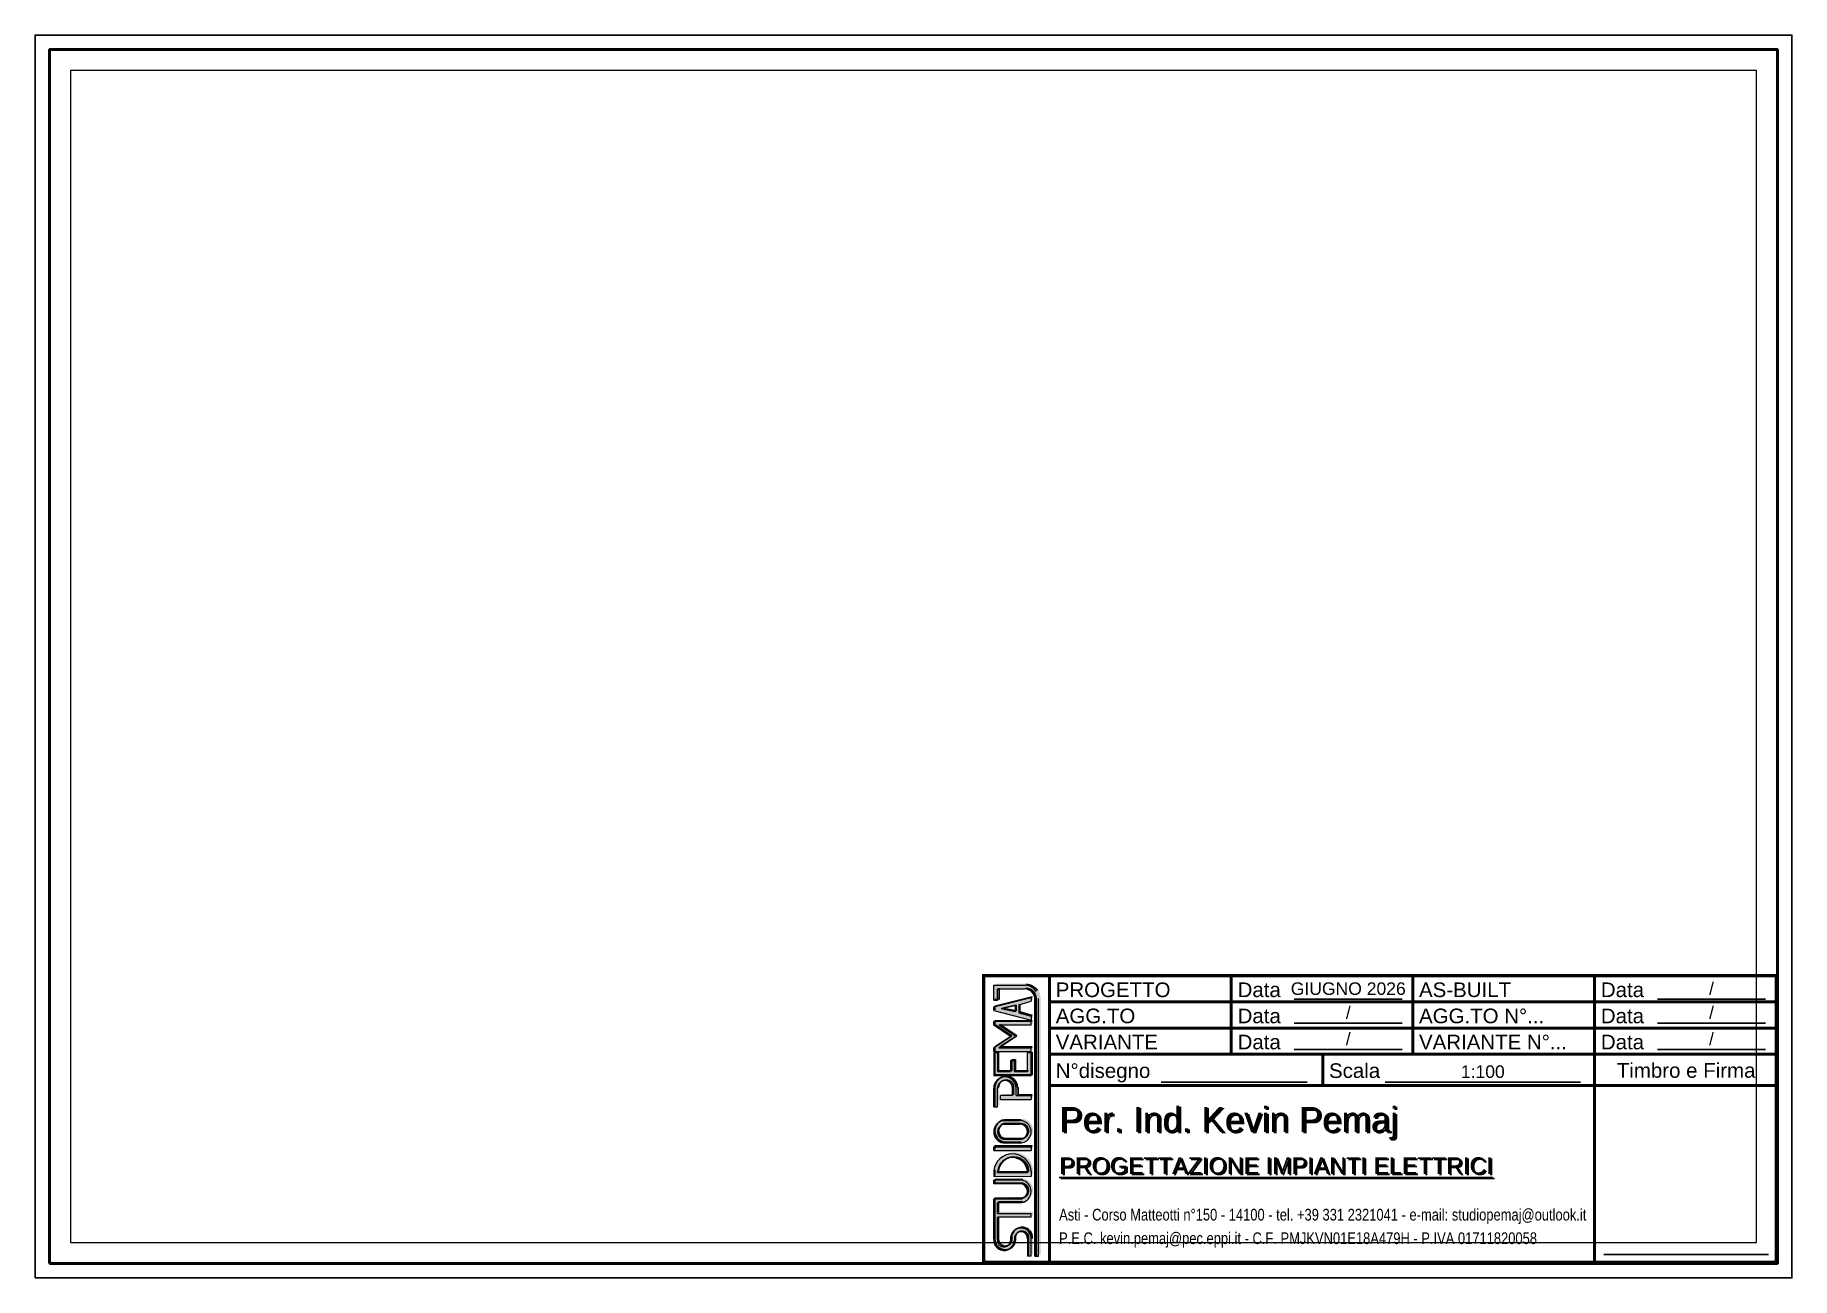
# Paper-space layout 'A3' of a CAD drawing. Header units: millimetres. Extents: x 0 to 420, y 0 to 297.
import ezdxf
from ezdxf.enums import TextEntityAlignment as Align

# ---------------------------------------------------------------- set-up
doc = ezdxf.new("R2010")
doc.units = ezdxf.units.MM
doc.layers.add('cartiglio', color=7, linetype='Continuous', lineweight=30)
doc.layers.add('Squadratura', color=7, linetype='Continuous', lineweight=50)
doc.layers.add('layer 2', color=251, linetype='Continuous', transparency=0.5)
doc.layers.add('Testo Fisso', color=244, linetype='Continuous', lineweight=30, true_color=0x991b1e)
doc.layers.add('tratteggio', color=1, linetype='Continuous')
doc.layers.add('VP', color=9, linetype='Continuous', plot=False)
doc.styles.add('EX0', font='arial.ttf')
doc.styles.get("Standard").update_dxf_attribs({"font": 'arial.ttf'})

# ---------------------------------------------------------------- blocks, each defined once
blk = doc.blocks.new('PEMAJ_CARTIGLIO')
at = {"layer": 'Testo Fisso', "true_color": 0xa3a3a3}
h = blk.add_hatch(color=253, dxfattribs=at)
h.dxf.hatch_style = 1
h.paths.add_polyline_path([(-179.39, 66.86), (-186.91, 66.86), (-186.91, 63.28), (-186.02, 63.28), (-186.02, 65.97), (-179.52, 65.97, -0.414214), (-177.07, 63.51), (-177.07, 2.12), (-176.17, 2.12), (-176.17, 63.68, 0.388721)])
h.paths.add_polyline_path([(-177.96, 58.56), (-177.96, 59.45), (-180.91, 60.29), (-180.91, 62.19), (-177.96, 63.03), (-177.96, 63.92), (-186.91, 61.69), (-186.91, 60.79)], flags=17)
h.paths.add_polyline_path([(-185.12, 61.24), (-181.81, 61.95), (-181.81, 60.53)], flags=16)
h.paths.add_polyline_path([(-182.88, 54.62), (-186.91, 51.93), (-186.91, 51.04), (-177.96, 51.04), (-177.96, 51.93), (-185.69, 51.93), (-181.63, 54.62), (-185.69, 57.3), (-177.96, 57.3), (-177.96, 58.2), (-186.91, 58.2), (-186.91, 57.3)], flags=17)
h.paths.add_polyline_path([(-186.91, 45.31), (-177.96, 45.31), (-177.96, 50.68), (-178.86, 50.68), (-178.86, 46.21), (-181.99, 46.21), (-181.99, 48.89), (-182.88, 48.89), (-182.88, 46.21), (-186.02, 46.21), (-186.02, 50.68), (-186.91, 50.68)], flags=17)
h.paths.add_polyline_path([(-182.44, 42.27), (-182.44, 40.48), (-185.29, 40.48), (-185.29, 39.58), (-177.96, 39.58), (-177.96, 40.48), (-181.54, 40.48), (-181.54, 42.27, 1), (-186.91, 42.27), (-186.91, 37.79), (-186.02, 37.79), (-186.02, 42.27, -1)], flags=0)
h.paths.add_polyline_path([(-184.67, 29.19), (-180.64, 29.15, 1.000228), (-180.64, 34.52), (-184.67, 34.52, 0.838803)], flags=17)
h.paths.add_polyline_path([(-184.67, 33.63), (-180.65, 33.63, -1), (-180.64, 30.05), (-184.67, 30.05, -0.75)], flags=16)
h.paths.add_polyline_path([(-177.96, 27.4), (-177.96, 28.28), (-186.91, 28.28), (-186.91, 27.4)], flags=17)
h.paths.add_polyline_path([(-186.9, 22.53), (-186.91, 21.18), (-177.96, 21.22), (-177.96, 22.53, 0.9)], flags=17)
h.paths.add_polyline_path([(-178.85, 22.44), (-178.85, 22.08), (-186.01, 22.08), (-186.01, 22.44, -0.9)], flags=16)
h.paths.add_polyline_path([(-180.29, 19.39, -0.779579), (-180.2, 15.84), (-186.91, 15.81), (-186.91, 14.92), (-186.91, 9.19), (-186.91, 8.83), (-186.91, 6.15, 1.05347), (-181.98, 5.96), (-181.97, 6.68, -0.949352), (-178.85, 6.23), (-178.85, 2.12), (-177.96, 2.12), (-177.96, 6.15, 0.983646), (-182.87, 6.68), (-182.88, 5.78, -1), (-186.02, 6.07), (-186.02, 8.83), (-186.01, 9.19), (-186.01, 11.43), (-177.96, 11.43), (-177.96, 12.32), (-186.01, 12.32), (-186.01, 14.92), (-180.2, 14.92, 0.833333), (-180.2, 20.29), (-186.91, 20.29), (-186.91, 19.39)])
h = blk.add_hatch(color=253, dxfattribs=at)
h.dxf.hatch_style = 1
h.paths.add_polyline_path([(-186.91, 37.79), (-186.02, 37.79), (-186.02, 42.27, -1), (-182.44, 42.27), (-182.44, 40.48), (-185.29, 40.48), (-185.29, 39.58), (-177.96, 39.58), (-177.96, 40.48), (-181.54, 40.48), (-181.54, 42.27, 1), (-186.91, 42.27)])
at = {"layer": 'tratteggio', "ltscale": 1000}
h = blk.add_hatch(color=256, dxfattribs=at)
h.dxf.hatch_style = 1
h.set_gradient(color1=(100, 33, 101), color2=(153, 27, 30), name='HEMISPHERICAL')
h.paths.add_polyline_path([(-179.84, 66.47), (-187.36, 66.47), (-187.36, 62.89), (-186.46, 62.89), (-186.46, 65.58), (-179.97, 65.58, -0.414214), (-177.51, 63.12), (-177.51, 1.73), (-176.62, 1.73), (-176.62, 63.29, 0.388721)])
h.paths.add_polyline_path([(-178.41, 58.16), (-178.41, 59.06), (-181.36, 59.9), (-181.36, 61.8), (-178.41, 62.64), (-178.41, 63.53), (-187.36, 61.3), (-187.36, 60.4)], flags=17)
h.paths.add_polyline_path([(-185.57, 60.85), (-182.26, 61.56), (-182.26, 60.14)], flags=16)
h.paths.add_polyline_path([(-183.33, 54.23), (-187.36, 51.54), (-187.36, 50.65), (-178.41, 50.65), (-178.41, 51.54), (-186.14, 51.54), (-182.08, 54.23), (-186.14, 56.91), (-178.41, 56.91), (-178.41, 57.81), (-187.36, 57.81), (-187.36, 56.91)], flags=17)
h.paths.add_polyline_path([(-187.36, 44.92), (-178.41, 44.92), (-178.41, 50.29), (-179.3, 50.29), (-179.3, 45.82), (-182.44, 45.82), (-182.44, 48.5), (-183.33, 48.5), (-183.33, 45.82), (-186.46, 45.82), (-186.46, 50.29), (-187.36, 50.29)], flags=17)
h.paths.add_polyline_path([(-182.88, 41.88), (-182.88, 40.09), (-185.74, 40.09), (-185.74, 39.19), (-178.41, 39.19), (-178.41, 40.09), (-181.99, 40.09), (-181.99, 41.88, 1), (-187.36, 41.88), (-187.36, 37.4), (-186.46, 37.4), (-186.46, 41.88, -1)], flags=0)
h.paths.add_polyline_path([(-185.12, 28.8), (-181.09, 28.76, 1.000228), (-181.09, 34.13), (-185.12, 34.13, 0.838803)], flags=17)
h.paths.add_polyline_path([(-185.12, 33.24), (-181.1, 33.24, -1), (-181.09, 29.66), (-185.12, 29.66, -0.75)], flags=16)
h.paths.add_polyline_path([(-178.41, 27.01), (-178.41, 27.89), (-187.36, 27.89), (-187.36, 27.01)], flags=17)
h.paths.add_polyline_path([(-187.35, 22.14), (-187.35, 20.79), (-178.4, 20.83), (-178.41, 22.14, 0.9)], flags=17)
h.paths.add_polyline_path([(-179.3, 22.05), (-179.3, 21.69), (-186.46, 21.69), (-186.46, 22.05, -0.9)], flags=16)
h.paths.add_polyline_path([(-180.73, 19, -0.779579), (-180.64, 15.45), (-187.36, 15.42), (-187.36, 14.53), (-187.36, 8.8), (-187.36, 8.44), (-187.36, 5.76, 1.05347), (-182.43, 5.57), (-182.41, 6.29, -0.949352), (-179.3, 5.84), (-179.3, 1.73), (-178.41, 1.73), (-178.41, 5.76, 0.983646), (-183.32, 6.29), (-183.32, 5.39, -1), (-186.46, 5.68), (-186.46, 8.44), (-186.46, 8.8), (-186.46, 11.04), (-178.41, 11.04), (-178.41, 11.93), (-186.46, 11.93), (-186.46, 14.53), (-180.64, 14.53, 0.833333), (-180.64, 19.9), (-187.36, 19.9), (-187.36, 19)])
at = {"layer": 'tratteggio'}
h = blk.add_hatch(color=256, dxfattribs=at)
h.dxf.hatch_style = 1
h.set_gradient(color1=(100, 33, 101), color2=(153, 27, 30), name='INVCURVED')
h.paths.add_polyline_path([(-187.36, 37.4), (-186.46, 37.4), (-186.46, 41.88, -1), (-182.88, 41.88), (-182.88, 40.09), (-185.74, 40.09), (-185.74, 39.19), (-178.41, 39.19), (-178.41, 40.09), (-181.99, 40.09), (-181.99, 41.88, 1), (-187.36, 41.88)])
at = {"layer": 'cartiglio'}
for p, q in [((0, 65), (0, 0)), ((-177.51, 1.73), (-176.62, 1.73))]:
    blk.add_line(p, q, dxfattribs=at)
at = {"layer": 'cartiglio', "const_width": 0.2}
for points in [[(-190, 69.05), (0, 69.05), (0, 0), (-190, 0)], [(-174.29, 69.05), (0, 69.05), (0, 0), (-174.29, 0)]]:
    blk.add_lwpolyline(points, close=True, dxfattribs=at)
at = {"layer": 'layer 2'}
for p, q in [((-187.36, 62.89), (-187.36, 66.47)), ((-187.36, 66.47), (-179.84, 66.47)), ((-187.36, 61.3), (-178.41, 63.53)), ((-186.46, 65.58), (-179.97, 65.58)), ((-186.46, 62.89), (-186.46, 65.58)), ((-178.41, 63.53), (-178.41, 62.64)), ((-177.51, 1.73), (-177.51, 63.12)), ((-176.62, 1.73), (-176.62, 63.29)), ((-187.36, 62.89), (-186.46, 62.89)), ((-187.36, 60.4), (-187.36, 61.3)), ((-187.36, 60.4), (-178.41, 58.16)), ((-182.26, 61.56), (-185.57, 60.85)), ((-182.26, 60.14), (-185.57, 60.85)), ((-182.26, 61.56), (-182.26, 60.14)), ((-181.36, 61.8), (-178.41, 62.64)), ((-181.36, 61.8), (-181.36, 59.9)), ((-181.36, 59.9), (-178.41, 59.06)), ((-178.41, 59.06), (-178.41, 58.16)), ((-178.41, 57.81), (-187.36, 57.81)), ((-187.36, 56.91), (-187.36, 57.81)), ((-183.33, 54.23), (-187.36, 56.91)), ((-178.41, 56.91), (-186.14, 56.91)), ((-182.08, 54.23), (-186.14, 56.91)), ((-178.41, 56.91), (-178.41, 57.81)), ((-187.36, 51.54), (-183.33, 54.23)), ((-187.36, 50.65), (-187.36, 51.54)), ((-187.36, 50.65), (-178.41, 50.65)), ((-186.14, 51.54), (-182.08, 54.23)), ((-186.14, 51.54), (-178.41, 51.54)), ((-178.41, 50.65), (-178.41, 51.54)), ((-187.36, 50.29), (-187.36, 44.92)), ((-186.46, 50.29), (-187.36, 50.29)), ((-186.46, 50.29), (-186.46, 45.82)), ((-183.33, 48.5), (-182.44, 48.5)), ((-183.33, 48.5), (-183.33, 45.82)), ((-182.44, 48.5), (-182.44, 45.82)), ((-179.3, 45.82), (-179.3, 50.29)), ((-178.41, 50.29), (-179.3, 50.29)), ((-178.41, 44.92), (-178.41, 50.29)), ((-187.36, 44.92), (-178.41, 44.92)), ((-186.46, 45.82), (-183.33, 45.82)), ((-182.44, 45.82), (-179.3, 45.82)), ((-187.36, 37.4), (-187.36, 41.88)), ((-186.46, 37.4), (-186.46, 41.88)), ((-185.74, 39.19), (-185.74, 40.09)), ((-182.88, 40.09), (-185.74, 40.09)), ((-185.74, 39.19), (-178.41, 39.19)), ((-182.88, 40.09), (-182.88, 41.88)), ((-181.99, 40.09), (-181.99, 41.88)), ((-181.99, 40.09), (-178.41, 40.09)), ((-178.41, 40.09), (-178.41, 39.19)), ((-187.36, 37.4), (-186.46, 37.4)), ((-185.12, 34.13), (-181.09, 34.13)), ((-185.12, 33.24), (-181.09, 33.24)), ((-185.12, 29.66), (-181.09, 29.66)), ((-187.36, 27.01), (-187.36, 27.89)), ((-187.36, 27.89), (-178.41, 27.89)), ((-187.36, 27.01), (-178.41, 27.01)), ((-185.12, 28.8), (-181.09, 28.76)), ((-178.41, 27.89), (-178.41, 27.01)), ((-187.35, 22.14), (-187.35, 20.79)), ((-186.46, 21.69), (-186.46, 22.05)), ((-186.46, 21.69), (-179.3, 21.69)), ((-179.3, 21.69), (-179.3, 22.05)), ((-178.41, 22.14), (-178.4, 20.79)), ((-180.64, 19.9), (-187.36, 19.9)), ((-187.36, 19), (-187.36, 19.9)), ((-180.73, 19), (-187.36, 19)), ((-187.35, 20.79), (-178.4, 20.83)), ((-187.36, 15.42), (-180.64, 15.45)), ((-187.36, 14.53), (-187.36, 15.42)), ((-187.36, 8.8), (-187.36, 14.53)), ((-186.46, 11.93), (-186.46, 14.53)), ((-186.46, 14.53), (-180.64, 14.53)), ((-187.36, 8.44), (-187.36, 8.8)), ((-187.36, 5.76), (-187.36, 8.45)), ((-186.46, 11.93), (-178.41, 11.93)), ((-186.46, 8.8), (-186.46, 11.04)), ((-178.41, 11.04), (-186.46, 11.04)), ((-186.46, 8.44), (-186.46, 8.8)), ((-186.46, 5.68), (-186.46, 8.44)), ((-178.41, 11.04), (-178.41, 11.93)), ((-183.32, 6.29), (-183.32, 5.39)), ((-182.41, 6.29), (-182.43, 5.39)), ((-179.3, 5.84), (-179.3, 1.73)), ((-178.41, 1.73), (-178.41, 5.76)), ((-178.41, 1.73), (-179.3, 1.73)), ((-177.51, 1.73), (-177.51, 1.73))]:
    blk.add_line(p, q, dxfattribs=at)
blk.add_lwpolyline([(-190, 69.05), (-174.29, 69.05), (-174.29, 0), (-190, 0)], close=True, dxfattribs=at)
for centre, radius, start, end in [((-179.97, 63.12), 2.46, 0, 90), ((-179.96, 63.12), 3.35, 34.0619, 87.8828), ((-184.67, 41.88), 2.68, 0, 180), ((-184.67, 41.88), 1.79, 0, 180), ((-184.65, 31.46), 2.71, 100.02, -100.02), ((-181.09, 31.45), 2.68, -90.0131, 90.0131), ((-184.6, 31.45), 1.86, 106.2602, -106.2602), ((-181.09, 31.45), 1.79, -89.8962, 89.8962), ((-182.88, 21.67), 4.49, 6.0256, 173.9744), ((-182.88, 21.67), 3.6, 6.0256, 173.9744), ((-181.14, 17.21), 1.83, -74.4373, 77.3196), ((-181.14, 17.21), 2.73, -79.6111, 79.6111), ((-180.87, 5.98), 2.47, -5.1944, 172.9161), ((-184.9, 5.54), 2.47, 174.7369, -3.2523), ((-184.89, 5.54), 1.58, 174.8056, -5.1944), ((-180.87, 5.98), 1.58, -5.1944, 168.8523)]:
    blk.add_arc(centre, radius, start, end, dxfattribs=at)
at = {"layer": 'Squadratura'}
for p, q in [((-173.99, 68.75), (-0.3, 68.75)), ((-173.99, 68.75), (-173.99, 0.3)), ((-0.3, 68.75), (-0.3, 0.3)), ((0, 69.05), (0, 0)), ((-190, 0), (0, 0)), ((-174.29, 0), (0, 0)), ((-173.99, 0.3), (-0.3, 0.3))]:
    blk.add_line(p, q, dxfattribs=at)
at = {"layer": 'Squadratura', "color": 252}
for p, q in [((-130.57, 50), (-130.57, 68.75)), ((-87.15, 50), (-87.15, 68.75)), ((-43.72, 50), (-43.72, 68.75)), ((-0.3, 62.49), (-173.99, 62.49)), ((-0.3, 56.25), (-173.99, 56.25)), ((-87.15, 56.25), (-0.3, 56.25)), ((-43.33, 50), (-173.99, 50)), ((-43.33, 50), (-173.99, 50)), ((-108.66, 42.5), (-108.66, 50)), ((-43.72, 0.3), (-43.72, 50)), ((-43.72, 35), (-43.72, 50)), ((-43.33, 50), (-0.3, 50)), ((-43.33, 50), (-0.3, 50)), ((-43.33, 42.5), (-173.99, 42.5)), ((-108.66, 42.5), (-43.72, 42.5)), ((-43.33, 42.5), (-0.3, 42.5))]:
    blk.add_line(p, q, dxfattribs=at)
at = {"layer": 'Squadratura'}
blk.add_lwpolyline([(-174.29, 0.3), (-189.7, 0.3), (-189.7, 68.75), (-174.29, 68.75)], dxfattribs=at)
at = {"layer": 'Testo Fisso', "color": 253, "true_color": 0xa3a3a3}
for p, q in [((-187.08, 61.48), (-178.13, 63.72)), ((-187.08, 63.07), (-186.18, 63.07)), ((-186.02, 63.07), (-186.02, 65.76)), ((-177.24, 1.91), (-177.24, 63.3)), ((-187.08, 60.58), (-187.08, 61.48)), ((-181.98, 61.74), (-185.29, 61.03)), ((-181.98, 60.32), (-185.29, 61.03)), ((-181.98, 61.74), (-181.98, 60.32)), ((-181.08, 61.98), (-181.08, 60.09)), ((-181.08, 60.09), (-178.13, 59.24)), ((-178.13, 57.99), (-187.08, 57.99)), ((-187.08, 57.09), (-187.08, 57.99)), ((-183.05, 54.41), (-187.08, 57.09)), ((-181.8, 54.41), (-185.86, 57.09)), ((-187.08, 51.72), (-183.05, 54.41)), ((-187.08, 50.83), (-187.08, 51.72)), ((-187.08, 50.47), (-187.08, 45.1)), ((-186.18, 50.47), (-187.08, 50.47)), ((-186.18, 50.47), (-186.18, 46)), ((-185.86, 51.72), (-181.8, 54.41)), ((-185.86, 51.72), (-178.13, 51.72)), ((-178.13, 45.1), (-178.13, 50.47)), ((-183.05, 48.68), (-182.16, 48.68)), ((-183.05, 48.68), (-183.05, 46)), ((-182.16, 48.68), (-182.16, 46)), ((-187.08, 45.1), (-178.13, 45.1)), ((-187.08, 37.58), (-187.08, 42.06)), ((-186.18, 46), (-183.05, 46)), ((-182.6, 40.27), (-182.6, 42.06)), ((-182.16, 46), (-179.03, 46)), ((-181.54, 40.27), (-181.54, 42.06)), ((-181.71, 40.27), (-178.13, 40.27)), ((-184.84, 34.31), (-180.81, 34.31)), ((-184.84, 33.42), (-180.81, 33.42)), ((-184.84, 29.84), (-180.81, 29.84)), ((-187.08, 27.19), (-187.08, 28.07)), ((-187.08, 28.07), (-178.13, 28.07)), ((-184.84, 28.98), (-180.81, 28.95)), ((-187.07, 22.32), (-187.07, 20.97)), ((-186.18, 21.87), (-186.18, 22.23)), ((-186.18, 21.87), (-179.02, 21.87)), ((-179.02, 21.87), (-179.02, 22.23)), ((-180.37, 20.08), (-187.08, 20.08)), ((-187.08, 19.18), (-187.08, 20.08)), ((-180.46, 19.18), (-187.08, 19.18)), ((-187.08, 15.61), (-180.37, 15.63)), ((-187.08, 14.71), (-187.08, 15.61)), ((-187.08, 8.98), (-187.08, 14.71)), ((-186.18, 12.12), (-186.18, 14.71)), ((-186.18, 14.71), (-180.37, 14.71)), ((-187.08, 8.62), (-187.08, 8.98)), ((-187.08, 5.94), (-187.08, 8.63)), ((-186.19, 8.62), (-186.18, 8.98)), ((-186.19, 5.86), (-186.19, 8.62)), ((-186.18, 8.98), (-186.18, 11.22)), ((-183.04, 6.47), (-183.05, 5.57)), ((-182.14, 6.47), (-182.16, 5.57)), ((-179.02, 6.02), (-179.02, 1.91)), ((-177.24, 1.91), (-177.24, 1.91))]:
    blk.add_line(p, q, dxfattribs=at)
at = {"layer": 'Testo Fisso', "color": 250}
for p, q in [((-115.52, 63.14), (-89.69, 63.14)), ((-115.52, 57.39), (-89.69, 57.39)), ((-115.52, 51.15), (-89.69, 51.15))]:
    blk.add_line(p, q, dxfattribs=at)
at = {"layer": 'Testo Fisso', "color": 0}
for p, q in [((-28.67, 63.14), (-2.85, 63.14)), ((-28.67, 57.39), (-2.85, 57.39)), ((-28.67, 51.15), (-2.85, 51.15))]:
    blk.add_line(p, q, dxfattribs=at)
at = {"layer": 'Testo Fisso', "color": 7}
for p, q in [((-147.36, 43.31), (-112.44, 43.31)), ((-93.75, 43.31), (-47.11, 43.31)), ((-41.48, 2.09), (-2.15, 2.09))]:
    blk.add_line(p, q, dxfattribs=at)
at = {"layer": 'Testo Fisso', "color": 253, "true_color": 0xa3a3a3}
for centre, radius, start, end in [((-179.69, 63.3), 2.46, 0, 90), ((-179.69, 63.31), 3.35, 34.0619, 87.8828), ((-184.39, 42.06), 2.68, 0, 180), ((-184.39, 42.06), 1.79, 0, 180), ((-184.37, 31.65), 2.71, 100.02, -100.02), ((-184.32, 31.63), 1.86, 106.2602, -106.2602), ((-180.82, 31.63), 1.79, -89.8962, 89.8962), ((-182.6, 21.85), 3.6, 6.0256, 173.9744), ((-180.86, 17.39), 1.83, -74.4373, 77.3196), ((-180.59, 6.16), 2.47, -5.1944, 172.9161), ((-184.62, 5.72), 2.47, 174.7369, -3.2523), ((-184.62, 5.72), 1.58, 174.8056, -5.1944), ((-180.59, 6.16), 1.58, -5.1944, 168.8523)]:
    blk.add_arc(centre, radius, start, end, dxfattribs=at)
at = {"layer": 'cartiglio', "color": 250}
for tag, p in [('DATA1', (-102.6, 64.16)), ('DATA4', (-15.76, 64.16)), ('DATA2', (-102.6, 58.41)), ('DATA5', (-15.76, 58.41)), ('DATA3', (-102.6, 52.17)), ('DATA6', (-15.76, 52.17)), ('N°DISEGNO', (-129.9, 44.33)), ('SCALA', (-70.43, 44.33))]:
    blk.add_attdef(tag, text='', height=3, dxfattribs=at).set_placement(p, align=Align.CENTER)
at = {"layer": 'Testo Fisso'}
for s, height, p in [('Data', 3.5, (-129.05, 63.64)), ('Data', 3.5, (-42.2, 63.64)), ('Data', 3.5, (-129.05, 57.39)), ('Data', 3.5, (-42.2, 57.39)), ('Data', 3.5, (-129.05, 51.15)), ('Data', 3.5, (-42.2, 51.15)), ('N°disegno', 3.5, (-172.53, 44.31)), ('Scala', 3.5, (-107.2, 44.31)), ('%%UPROGETTAZIONE IMPIANTI ELETTRICI', 4, (-171.73, 21.36))]:
    blk.add_text(s, height=height, dxfattribs=at).set_placement(p)
blk.add_text('Timbro e Firma', height=3.5, dxfattribs=at).set_placement((-21.82, 44.36), align=Align.CENTER)
at = {"layer": 'Testo Fisso', "style": 'EX0'}
blk.add_text('Per. Ind. Kevin Pemaj', height=6, dxfattribs=at).set_placement((-171.73, 31.38))
at = {"layer": 'Testo Fisso', "color": 253, "true_color": 0xa3a3a3, "style": 'EX0'}
blk.add_text('Per. Ind. Kevin Pemaj', height=6, dxfattribs=at).set_placement((-171.33, 31.1))
at = {"layer": 'Testo Fisso', "color": 253, "true_color": 0xa3a3a3}
blk.add_text('%%UPROGETTAZIONE IMPIANTI ELETTRICI', height=4, dxfattribs=at).set_placement((-171.33, 21.08))
at = {"layer": 'Testo Fisso', "width": 0.79}
for s, p in [('Asti - Corso Matteotti n°150 - 14100 - tel. +39 331 2321041 - e-mail: studiopemaj@outlook.it', (-171.73, 10.24)), ('P.E.C. kevin.pemaj@pec.eppi.it - C.F. PMJKVN01E18A479H - P.IVA 01711820058', (-171.73, 4.61))]:
    blk.add_text(s, height=2.8, dxfattribs=at).set_placement(p)
at = {"layer": 'Testo Fisso'}
for tag, p in [('PROGETTO1', (-172.53, 63.64)), ('PROGETTO4', (-85.68, 63.64)), ('PROGETTO2', (-172.53, 57.39)), ('PROGETTO5', (-85.68, 57.39)), ('PROGETTO3', (-172.53, 51.15)), ('PROGETTO6', (-85.68, 51.15))]:
    blk.add_attdef(tag, p, '', height=3.5, dxfattribs=at)

psp = doc.layouts.new('A3')

# ---------------------------------------------------------------- linework, layer by layer
at = {"layer": 'cartiglio'}
psp.add_lwpolyline([(0, 0), (420, 0), (420, 297), (0, 297)], close=True, dxfattribs=at)
at = {"layer": 'Squadratura'}
psp.add_lwpolyline([(3.46, 3.46), (416.54, 3.46), (416.54, 293.54), (3.46, 293.54)], close=True, dxfattribs=at)

# ---------------------------------------------------------------- block references
at = {"layer": 'cartiglio'}
psp.add_blockref('PEMAJ_CARTIGLIO', (416.54, 3.46), dxfattribs=at).add_auto_attribs({'SCALA': '1:100', 'DATA1': 'GIUGNO 2026', 'DATA2': '/', 'PROGETTO2': 'AGG.TO', 'PROGETTO3': 'VARIANTE', 'DATA3': '/', 'DATA4': '/', 'DATA5': '/', 'PROGETTO5': 'AGG.TO N°...', 'PROGETTO6': 'VARIANTE N°...', 'DATA6': '/', 'PROGETTO1': 'PROGETTO', 'PROGETTO4': 'AS-BUILT'})

# ---------------------------------------------------------------- viewports
at = {"layer": 'VP'}
psp.add_viewport(center=(210, 148.5), size=(403.08, 280.08), view_center_point=(0, 0), view_height=28008, dxfattribs=at)

doc.saveas('drawing.dxf')
